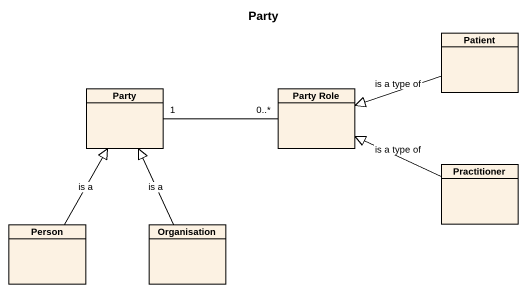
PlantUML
@startuml
title Party
hide circle
hide empty members
class Patient
class Party
class "Party Role" as Party_Role
class Practitioner
class "Person" as Person_
class Organisation
Patient -left-|> Party_Role : is a type of
Party_Role "0..*" -left- "1" Party
Practitioner -left-|> Party_Role : is a type of
Person_ -up-|> Party : is a
Organisation -up-|> Party : is a
@enduml
